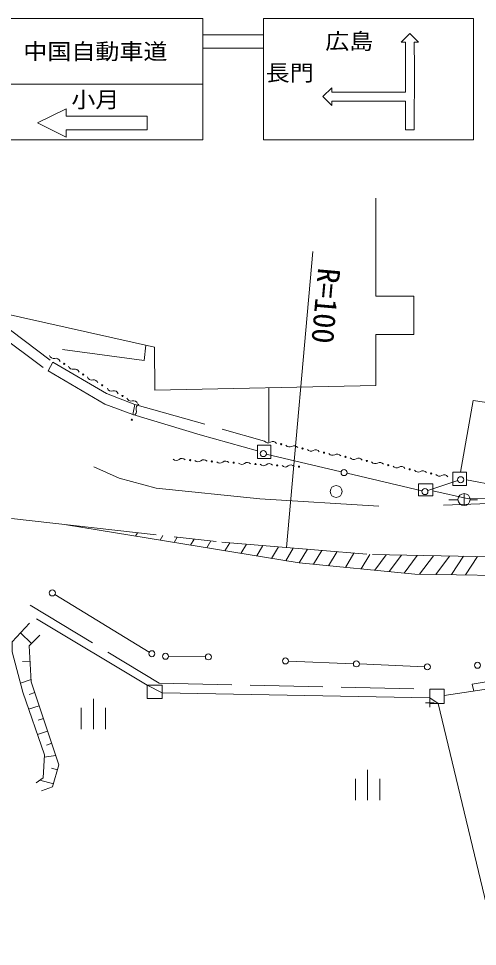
# Model space of a CAD drawing. Units: millimetres, scale not verified. Extents: x 40000 to 680000, y 20000 to 380000.
# Drawn here: x 346858 to 384702, y 242729 to 319316 of the extents above; entities that cross this region are included whole.
import ezdxf
from ezdxf.enums import TextEntityAlignment as Align

# ---------------------------------------------------------------- set-up
doc = ezdxf.new("R2010")
doc.units = ezdxf.units.MM
doc.header["$LTSCALE"] = 1000
doc.linetypes.add('CHAIN', pattern=[18.5, 12, -1.5, 3.5, -1.5])
doc.linetypes.add('DASHED', pattern=[7.5, 6, -1.5])
for name, color, linetype, lineweight in [('M-BMK', 2, 'CHAIN', 13), ('M-STR-HTXT', 7, 'Continuous', 13), ('M-STR-STRC', 7, 'Continuous', 13), ('M-WORK', 1, 'Continuous', 13)]:
    doc.layers.add(name, color=color, linetype=linetype, lineweight=lineweight)
doc.styles.add('ＭＳ ゴシック', font='')
doc.styles.get('ＭＳ ゴシック').set_extended_font_data('MS Gothic')

# ---------------------------------------------------------------- blocks, each defined once
blk = doc.blocks.new('plus')
at = {"color": 0, "linetype": 'Continuous', "lineweight": -2}
for p, q in [((-1.25, 0), (1.25, 0)), ((0, -1.25), (0, 1.25))]:
    blk.add_line(p, q, dxfattribs=at)

msp = doc.modelspace()

# ---------------------------------------------------------------- linework, layer by layer
at = {"layer": 'M-BMK'}
for p, q in [((346272, 278041), (363625, 276095)), ((363625, 276095), (376040, 275074)), ((376040, 275074), (385938, 274887))]:
    msp.add_line(p, q, dxfattribs=at)
at = {"layer": 'M-STR-HTXT'}
msp.add_line((368959, 275656), (371133, 300076), dxfattribs=at)
at = {"layer": 'M-STR-STRC'}
for p, q in [((344774, 319316), (362069, 319316)), ((362069, 319316), (362069, 309316)), ((384368, 319316), (367072, 319316)), ((367072, 319316), (367072, 309316)), ((384368, 319316), (384368, 309316)), ((362069, 317962), (367072, 317962)), ((378423, 317363), (379140, 318080)), ((379140, 318080), (379856, 317363)), ((378781, 317363), (378423, 317363)), ((378781, 317363), (378781, 315113)), ((379856, 317363), (379498, 317363)), ((379498, 317363), (379499, 315240)), ((367072, 316874), (362069, 316874)), ((378781, 313227), (378781, 315113)), ((379493, 310131), (379499, 315240)), ((344774, 313887), (362069, 313887)), ((371966, 312869), (372683, 313586)), ((372683, 313586), (372683, 313227)), ((372683, 312152), (371966, 312869)), ((372683, 313227), (377289, 313227)), ((372683, 312510), (376879, 312510)), ((372683, 312510), (372683, 312152)), ((378781, 312510), (376879, 312510)), ((378781, 313227), (377289, 313227)), ((378781, 310132), (378781, 312510)), ((348408, 310696), (350793, 311863)), ((350793, 311863), (350793, 311263)), ((350793, 311263), (357462, 311263)), ((357462, 311263), (357462, 310130)), ((350793, 309530), (348408, 310696)), ((357462, 310130), (350793, 310130)), ((350793, 310130), (350793, 309530)), ((379493, 310131), (378781, 310132)), ((344774, 309316), (362069, 309316)), ((384368, 309316), (367072, 309316)), ((373463, 281898), (367286, 283354)), ((380127, 280327), (373950, 281783)), ((383083, 281174), (380607, 280349)), ((370003, 274386), (350648, 277549)), ((356496, 276594), (356665, 276875)), ((358533, 276261), (358762, 276640)), ((359684, 276073), (359946, 276507)), ((361029, 275853), (361329, 276352)), ((362377, 275633), (362716, 276196)), ((363881, 275387), (364275, 276041)), ((365198, 275171), (365654, 275928)), ((366497, 274959), (367013, 275816)), ((367719, 274760), (368291, 275711)), ((368890, 274568), (369517, 275610)), ((370003, 274386), (370682, 275515)), ((371182, 274273), (371871, 275417)), ((372423, 274153), (373122, 275314)), ((373812, 274019), (374522, 275199)), ((375114, 273893), (375835, 275091)), ((376230, 273785), (377186, 275053)), ((377415, 273671), (378439, 275029)), ((378647, 273552), (379743, 275004)), ((379920, 273461), (381066, 274979)), ((381259, 273440), (382401, 274954)), ((379527, 273467), (370003, 274386)), ((382562, 273420), (383561, 274932)), ((383719, 273402), (384715, 274910)), ((391017, 273288), (379527, 273467)), ((357638, 267018), (349855, 271777)), ((359227, 266673), (362269, 266633)), ((369122, 266288), (374474, 266063)), ((374973, 266042), (380326, 265817))]:
    msp.add_line(p, q, dxfattribs=at)
for centre in [(367043, 283411), (373706, 281841), (383320, 281253), (380370, 280270), (349642, 271907), (357851, 266888), (358977, 266677), (362519, 266630), (368872, 266299), (374724, 266052), (380575, 265806), (384709, 265941)]:
    msp.add_circle(centre, 250, dxfattribs=at)
at = {"layer": 'M-WORK'}
for p, q in [((376334, 304485), (376334, 296410)), ((376334, 296410), (379467, 296410)), ((379467, 296410), (379467, 293252)), ((358079, 292199), (344071, 295326)), ((379467, 293252), (376318, 293252)), ((376318, 293252), (376318, 289036)), ((357230, 291095), (350470, 291995)), ((357356, 292361), (357230, 291095)), ((358092, 288637), (358079, 292199)), ((349681, 290961), (349295, 290232)), ((354121, 288380), (349681, 290961)), ((349295, 290232), (353965, 287480)), ((376318, 289036), (358092, 288637)), ((367486, 288843), (367486, 284379)), ((356435, 287456), (354121, 288380)), ((353965, 287480), (356282, 286635)), ((356282, 286635), (356435, 287456)), ((384347, 287777), (383315, 281883)), ((388428, 287199), (384347, 287777)), ((366563, 284113), (366563, 283001)), ((367675, 284113), (366563, 284113)), ((367675, 283001), (367675, 284113)), ((366563, 283001), (367675, 283001)), ((353070, 282313), (355150, 281391)), ((382671, 281883), (382671, 280768)), ((383807, 281883), (382671, 281883)), ((383807, 280768), (383807, 281883)), ((355150, 281391), (358199, 280546)), ((383807, 281242), (386674, 280710)), ((358199, 280546), (366752, 279671)), ((379836, 280924), (379836, 279913)), ((381034, 280924), (379836, 280924)), ((381034, 279913), (381034, 280924)), ((382671, 280768), (383807, 280768)), ((366752, 279671), (376571, 279061)), ((379836, 279913), (381034, 279913)), ((383101, 279579), (382357, 279601)), ((383600, 279111), (383600, 280111)), ((384099, 279589), (384696, 279598)), ((381903, 279155), (391770, 279530)), ((357453, 264289), (348335, 269759)), ((347911, 267720), (347027, 268618)), ((348624, 268421), (347727, 267539)), ((347727, 267539), (347901, 264561)), ((347800, 266286), (347171, 266249)), ((347889, 264775), (347006, 264457)), ((347901, 264561), (350189, 257715)), ((357453, 263190), (357453, 264289)), ((357453, 264289), (358695, 264289)), ((357453, 264289), (358695, 263650)), ((358695, 264289), (358695, 263190)), ((384402, 263809), (384271, 264385)), ((348196, 263679), (347744, 263528)), ((358695, 263650), (380774, 263239)), ((380774, 263956), (381970, 263956)), ((380774, 262768), (380774, 263956)), ((381970, 263446), (385812, 264020)), ((381970, 263956), (381970, 262768)), ((353028, 260663), (353028, 263163)), ((358695, 263190), (357453, 263190)), ((381476, 262768), (380774, 263239)), ((381970, 262768), (380774, 262768)), ((386278, 242729), (381476, 262768)), ((348559, 262593), (347691, 262303)), ((352028, 260663), (352028, 262413)), ((354028, 260663), (354028, 262413)), ((348907, 261552), (348473, 261407)), ((349255, 260511), (348408, 260228)), ((349594, 259495), (349171, 259354)), ((349934, 258479), (348980, 258348)), ((350075, 257316), (349586, 257455)), ((350189, 257715), (349668, 255890)), ((375642, 254808), (375642, 257308)), ((349740, 256141), (348622, 256460)), ((349668, 255890), (348740, 255578)), ((374642, 254808), (374642, 256558)), ((376642, 254808), (376642, 256558))]:
    msp.add_line(p, q, dxfattribs=at)
at = {"layer": 'M-WORK', "linetype": 'DASHED'}
for p, q in [((344666, 294737), (349681, 290961)), ((344069, 294088), (349295, 290232)), ((356435, 287456), (367143, 284446))]:
    msp.add_line(p, q, dxfattribs=at)
for points in [[(356282, 286635), (361839, 284946), (366563, 283639)], [(381034, 280334), (383956, 279681), (387007, 279716), (401406, 281199), (404877, 281747), (411618, 284952), (416559, 285793), (418533, 286981)], [(347810, 270886), (358458, 264459), (380774, 263956)], [(347753, 269399), (346322, 267861), (346322, 267036), (347203, 263714), (348991, 258542), (348880, 256645), (348317, 256242)], [(384271, 264385), (410201, 268612), (412442, 267902)]]:
    msp.add_lwpolyline(points, dxfattribs=at)
at = {"layer": 'M-WORK'}
for centre, radius in [((350626, 290822), 50), ((352191, 289933), 50), ((353757, 289045), 50), ((355430, 288167), 50), ((356194, 286207), 50), ((368517, 284178), 50), ((370284, 283833), 50), ((372051, 283489), 50), ((361003, 282870), 50), ((362800, 282763), 50), ((364597, 282655), 50), ((373817, 283145), 50), ((375584, 282800), 50), ((366394, 282547), 50), ((368191, 282439), 50), ((369987, 282332), 50), ((377351, 282456), 50), ((379118, 282112), 50), ((380884, 281768), 50), ((373054, 280279), 490), ((383600, 279611), 500)]:
    msp.add_circle(centre, radius, dxfattribs=at)
for centre, start, end in [((349756, 291618), 196.81423, 284.01987), ((349931, 290915), 16.81423, 104.01987), ((351321, 290729), 196.81423, 284.01987), ((351497, 290026), 16.81423, 104.01987), ((352886, 289841), 196.81423, 284.01987), ((353062, 289137), 16.81423, 104.01987), ((354525, 288923), 199.37377, 286.57941), ((354732, 288228), 19.37377, 106.57941), ((356128, 288105), 199.37377, 286.57941), ((356335, 287410), 19.37377, 106.57941), ((356913, 287142), 111.72427, 198.9299), ((356227, 286907), 291.72427, 18.9299), ((367439, 284655), 215.36945, 302.57508), ((367829, 284044), 35.36945, 122.57508), ((369205, 284311), 215.36945, 302.57508), ((369596, 283700), 35.36945, 122.57508), ((370972, 283967), 215.36945, 302.57508), ((371362, 283356), 35.36945, 122.57508), ((372739, 283622), 215.36945, 302.57508), ((373129, 283011), 35.36945, 122.57508), ((359871, 283201), 222.96514, 310.17078), ((360339, 282647), 42.96514, 130.17078), ((361668, 283094), 222.96514, 310.17078), ((362136, 282540), 42.96514, 130.17078), ((363465, 282986), 222.96514, 310.17078), ((363932, 282432), 42.96514, 130.17078), ((365262, 282878), 222.96514, 310.17078), ((365729, 282324), 42.96514, 130.17078), ((374506, 283278), 215.36945, 302.57508), ((374896, 282667), 35.36945, 122.57508), ((376272, 282934), 215.36945, 302.57508), ((376663, 282323), 35.36945, 122.57508), ((367058, 282770), 222.96514, 310.17078), ((367526, 282216), 42.96514, 130.17078), ((368855, 282663), 222.96514, 310.17078), ((369323, 282109), 42.96514, 130.17078), ((378039, 282589), 215.36945, 302.57508), ((378430, 281979), 35.36945, 122.57508), ((379806, 282245), 215.36945, 302.57508), ((380196, 281634), 35.36945, 122.57508), ((381573, 281901), 215.36945, 302.57508), ((381963, 281290), 35.36945, 122.57508)]:
    msp.add_arc(centre, 362, start, end, dxfattribs=at)

# ---------------------------------------------------------------- block references
at = {"layer": 'M-WORK', "xscale": 280, "yscale": 280}
msp.add_blockref('plus', (380774, 262834), dxfattribs=at)

# ---------------------------------------------------------------- texts
at = {"layer": 'M-STR-HTXT', "style": 'ＭＳ ゴシック'}
msp.add_text('R=100', height=1833, rotation=264.913, dxfattribs=at).set_placement((371023, 298841), align=Align.BOTTOM_LEFT)
at = {"layer": 'M-STR-STRC', "style": 'ＭＳ ゴシック', "width": 1.1}
for s, p in [('広島', (374133, 316391)), ('中国自動車道', (353192, 315546)), ('長門', (369221, 313777)), ('小月', (353192, 311569))]:
    msp.add_text(s, height=1320, dxfattribs=at).set_placement(p, align=Align.BOTTOM_CENTER)

doc.saveas('drawing.dxf')
